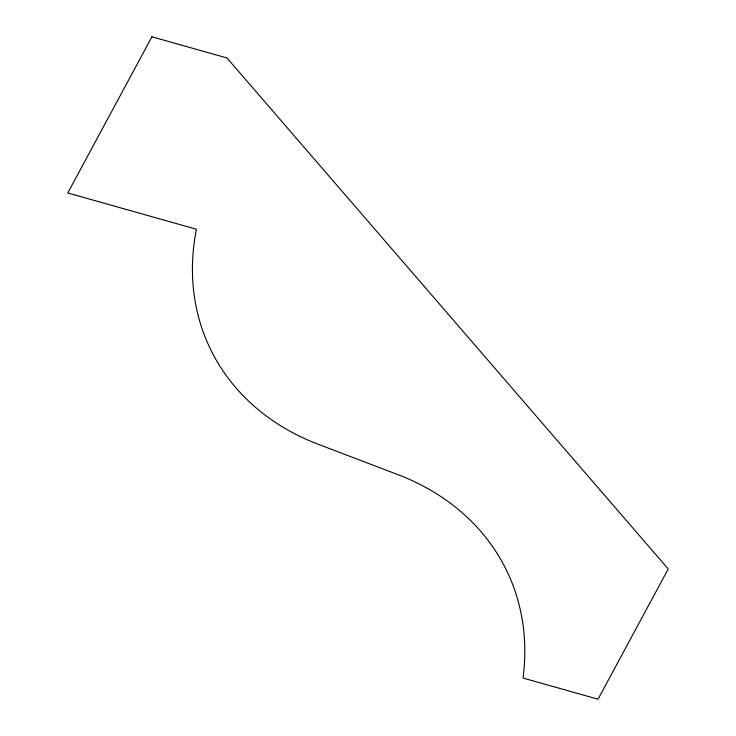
<?xml version="1.0" encoding="UTF-8"?>
<svg xmlns="http://www.w3.org/2000/svg" width="736" height="736" viewBox="0 0 736 736"><rect width="100%" height="100%" fill="white"/><g stroke="black" fill="none" stroke-linecap="round" stroke-linejoin="round"><path stroke-width="1.1" d="M151.929 36.8L67.776 192.961L196.429 229.236A275.034 220.23 -25.7 0 0 318.237 444.277L397.937 474.646A277.343 222.079 -25.7 0 1 523.002 678.04L598.046 699.2L668.224 568.974L226.973 57.96L151.929 36.8"/></g></svg>
